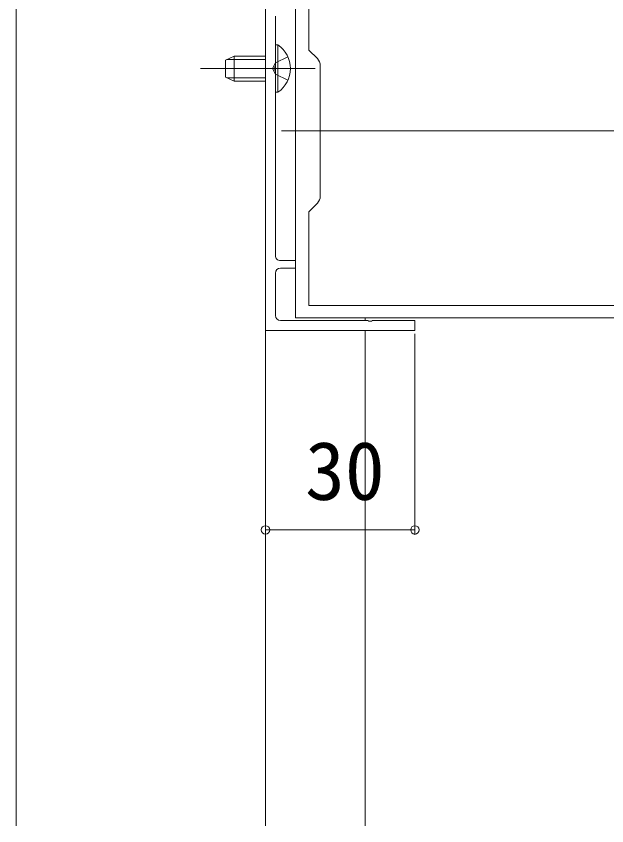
# Model space of a CAD drawing. Units: millimetres, scale not verified. Extents: x -2376 to -396, y -1680 to 1517.
# Drawn here: x -2070.2 to -1951.7, y 634.3 to 796.6 of the extents above; entities that cross this region are included whole.
import ezdxf
from ezdxf.enums import TextEntityAlignment as Align

# ---------------------------------------------------------------- set-up
doc = ezdxf.new("R2010")
doc.units = ezdxf.units.MM
doc.header["$LTSCALE"] = 8
doc.linetypes.add('CHAIN2', pattern=[12, 9, -1, 1, -1])
doc.linetypes.add('DASHED3', pattern=[4, 3, -1])
for name, color, linetype, lineweight in [('0-3_YKK_11', 7, 'Continuous', 9), ('0-4_YKK_12', 2, 'Continuous', 9), ('0-5_YKK_13', 4, 'Continuous', 9), ('0-6_YKK_D', 6, 'Continuous', 9)]:
    doc.layers.add(name, color=color, linetype=linetype, lineweight=lineweight)
doc.styles.add('ＭＳ ゴシック', font='')
doc.styles.get('ＭＳ ゴシック').set_extended_font_data('MS Gothic')

msp = doc.modelspace()

# ---------------------------------------------------------------- linework, layer by layer
at = {"layer": '0-3_YKK_11'}
for p, q in [((-2020.2, 733.608), (-2020.2, 810.608)), ((-2014.2, 811.108), (-2014.2, 736.108)), ((-2011.5, 789.808), (-2011.5, 808.608)), ((-2018.2, 796.609), (-2018.2, 786.567)), ((-2009.786, 788.094), (-2011.5, 789.808)), ((-2018.2, 786.567), (-2018.32, 786.383)), ((-2018.32, 786.383), (-2018.32, 785.833)), ((-2018.32, 785.833), (-2018.2, 785.65)), ((-2018.2, 785.65), (-2018.2, 748.608)), ((-2009.2, 760.537), (-2009.2, 786.68)), ((-2011.5, 757.408), (-2009.786, 759.122)), ((-2011.5, 738.608), (-2011.5, 757.408)), ((-2017.2, 747.608), (-2014.2, 747.608)), ((-2014.2, 747.608), (-2014.2, 746.108)), ((-2018.2, 745.108), (-2018.2, 736.608)), ((-2014.2, 746.108), (-2017.2, 746.108)), ((-1916.9, 738.608), (-2011.5, 738.608)), ((-1916.9, 738.608), (-2011.5, 738.608)), ((-2017.2, 735.608), (-1999.658, 735.608)), ((-2014.2, 736.108), (-1914.2, 736.108)), ((-1999.658, 735.608), (-1999.475, 735.488)), ((-1999.475, 735.488), (-1998.925, 735.488)), ((-1998.925, 735.488), (-1998.742, 735.608)), ((-1998.742, 735.608), (-1990.2, 735.608)), ((-1990.2, 735.608), (-1990.2, 733.608)), ((-1990.2, 733.608), (-2020.2, 733.608))]:
    msp.add_line(p, q, dxfattribs=at)
for centre, radius, start, end in [((-2011.2, 786.68), 2, 359.99998, 44.99998), ((-2011.2, 760.537), 2, 315, 0), ((-2017.2, 748.608), 1, 179.99994, 269.99998), ((-2017.2, 745.108), 1, 90.00035, 180.00032), ((-2017.2, 736.608), 1, 180, 269.99998)]:
    msp.add_arc(centre, radius, start, end, dxfattribs=at)
at = {"layer": '0-4_YKK_12'}
for p, q in [((-2070.214, 634.291), (-2070.201, 923.608)), ((-2070.2, 634.291), (-2070.2, 923.608)), ((-2020.2, 634.291), (-2020.2, 923.608)), ((-2014.2, 811.108), (-2014.2, 736.108)), ((-1909.2, 736.108), (-2014.2, 736.108)), ((-2000.2, 736.108), (-2000.2, 735.608)), ((-2000.2, 733.608), (-2000.2, 634.291))]:
    msp.add_line(p, q, dxfattribs=at)
at = {"layer": '0-4_YKK_12', "linetype": 'CHAIN2'}
msp.add_line((-2016.994, 773.608), (-1911.406, 773.608), dxfattribs=at)
at = {"layer": '0-5_YKK_13'}
for p, q in [((-2018.2, 781.359), (-2018.2, 790.858)), ((-2017.691, 790.858), (-2018.2, 790.858)), ((-2017.691, 781.359), (-2017.691, 790.858)), ((-2017.691, 781.359), (-2018.2, 781.359))]:
    msp.add_line(p, q, dxfattribs=at)
at = {"layer": '0-5_YKK_13', "linetype": 'DASHED3'}
for p, q in [((-2028.2, 787.809), (-2026.5, 788.608)), ((-2028.2, 784.408), (-2028.2, 787.809)), ((-2020.2, 787.954), (-2027.891, 787.954)), ((-2020.2, 788.608), (-2026.5, 788.608)), ((-2026.5, 783.608), (-2026.5, 788.608)), ((-2018.171, 787.253), (-2018.78, 786.108)), ((-2015.7, 788.458), (-2018.171, 787.253)), ((-2018.171, 784.963), (-2018.78, 786.108)), ((-2028.2, 784.408), (-2026.5, 783.608)), ((-2020.2, 784.263), (-2027.891, 784.263)), ((-2015.7, 783.758), (-2018.171, 784.963)), ((-2020.2, 783.608), (-2026.5, 783.608))]:
    msp.add_line(p, q, dxfattribs=at)
at = {"layer": '0-5_YKK_13', "linetype": 'CHAIN2'}
msp.add_line((-2010.2, 786.108), (-2033.2, 786.108), dxfattribs=at)
at = {"layer": '0-5_YKK_13'}
msp.add_arc((-2020.974, 786.108), 5.774, 304.65097, 55.34901, dxfattribs=at)
at = {"layer": '0-6_YKK_D'}
for p, q in [((-1990.2, 732.908), (-1990.2, 692.609)), ((-1990.2, 693.609), (-2020.2, 693.609))]:
    msp.add_line(p, q, dxfattribs=at)
for centre in [(-2020.2, 693.609), (-1990.2, 693.609)]:
    msp.add_circle(centre, 0.85, dxfattribs=at)

# ---------------------------------------------------------------- texts
at = {"layer": '0-6_YKK_D', "color": 4, "style": 'ＭＳ ゴシック'}
msp.add_text('30', height=11.73, dxfattribs=at).set_placement((-2012.24, 696.108), align=Align.BOTTOM_LEFT)

doc.saveas('drawing.dxf')
